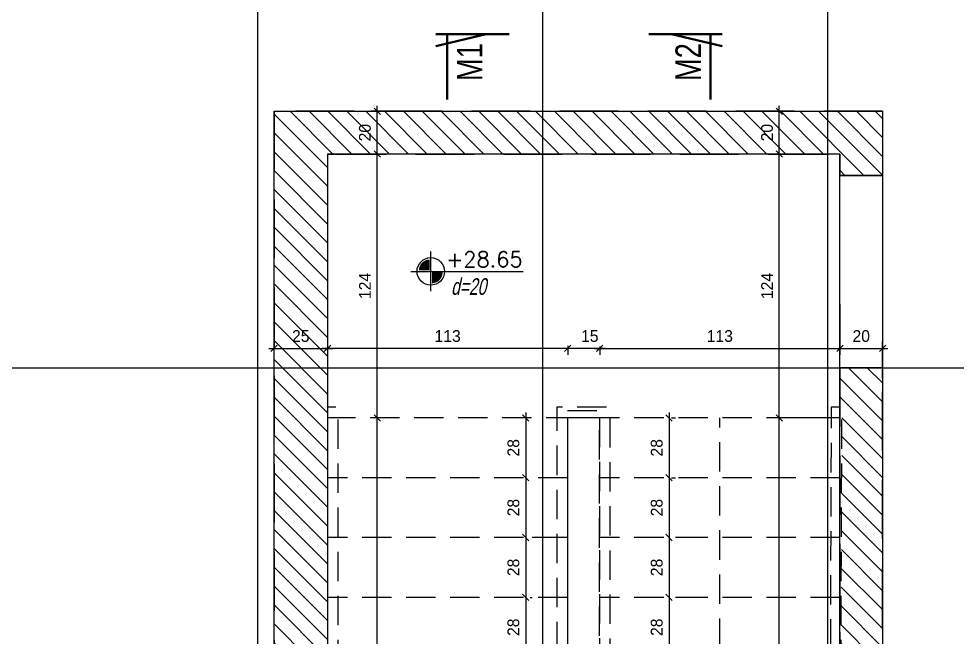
# Model space of a CAD drawing. Header units: inches. Extents: x -5298 to 11252, y 8210 to 22495.
# Drawn here: x 9066.4 to 9505.9, y 11947.3 to 12236.8 of the extents above; entities that cross this region are included whole.
import ezdxf
from ezdxf.enums import TextEntityAlignment as Align

# ---------------------------------------------------------------- set-up
doc = ezdxf.new("R2010")
doc.units = ezdxf.units.IN
doc.header["$LTSCALE"] = 55
doc.header["$MEASUREMENT"] = 0
doc.linetypes.add('DASHED2', pattern=[0.375, 0.25, -0.125])
doc.linetypes.add('HIDDEN', pattern=[0.375, 0.25, -0.125])
doc.layers.get('Defpoints').update_dxf_attribs({"color": 40})
for name, color, linetype in [('BEAM', 3, 'Continuous'), ('D7', 2, 'Continuous'), ('dim-50-v', 2, 'Continuous'), ('ENG_beton nifsak', 4, 'Continuous'), ('ENG_beton ole', 3, 'DASHED2'), ('HATCH', 8, 'Continuous'), ('V', 1, 'Continuous')]:
    doc.layers.add(name, color=color, linetype=linetype)
doc.layers.add('W', color=1, linetype='Continuous', lineweight=50)
doc.styles.add('AA', font='hebtxt', dxfattribs={"width": 0.8, "oblique": 8})
doc.styles.add('AD', font='oron')
doc.styles.add('HEBTXT', font='hebtxt-weld.shx')
doc.styles.add('ROMANS', font='romans')
doc.dimstyles.new('25', dxfattribs={"dimtxt": 5.5, "dimasz": 3, "dimexe": 3, "dimexo": 6, "dimgap": 3, "dimtad": 1, "dimdec": 0, "dimrnd": 0.5, "dimtxsty": 'HEBTXT', "dimblk1": 'OBLIQUE', "dimblk2": 'OBLIQUE', "dimsah": 1, "dimcen": 1, "dimdle": 2.5, "dimclre": 9, "dimclrt": 3, "dimazin": 3, "dimtfac": 1, "dimtdec": 0, "dimtix": 1, "dimtmove": 2, "dimatfit": 3, "dimldrblk": 'OBLIQUE'})

# ---------------------------------------------------------------- blocks, each defined once
blk = doc.blocks.new('_OBLIQUE')
at = {"color": 0, "linetype": 'ByBlock'}
blk.add_line((-0.5, -0.5), (0.5, 0.5), dxfattribs=at)
blk = doc.blocks.new('*D363')
at = {"layer": 'Defpoints', "color": 0, "linetype": 'Continuous', "transparency": 16777216}
for p in [(9422.62, 12050, 0), (9422.62, 12050), (9422.62, 11798)]:
    blk.add_point(p, dxfattribs=at)
at = {"layer": 'dim-50-v', "color": 0, "linetype": 'Continuous', "lineweight": -2, "transparency": 16777216}
blk.add_line((9422.62, 11795.5), (9422.62, 12052.5), dxfattribs=at)
at = {"layer": 'dim-50-v', "color": 9, "linetype": 'Continuous', "lineweight": -2, "transparency": 16777216}
for p, q in [((9428.62, 12050), (9425.62, 12050)), ((9428.62, 11798), (9425.62, 11798))]:
    blk.add_line(p, q, dxfattribs=at)
at = {"layer": 'dim-50-v', "color": 0, "linetype": 'Continuous', "lineweight": -2, "transparency": 16777216, "xscale": 3, "yscale": 3, "zscale": 3}
for p, rotation in [((9422.62, 12050), 90), ((9422.62, 11798), 270)]:
    blk.add_blockref('_OBLIQUE', p, dxfattribs=dict(at, rotation=rotation))
at = {"layer": 'dim-50-v', "color": 3, "linetype": 'Continuous', "transparency": 16777216, "insert": (9416.87, 11924), "char_height": 5.5, "attachment_point": 5, "rotation": 90, "style": 'HEBTXT'}
blk.add_mtext('\\A1;9*28=252', dxfattribs=at)
blk = doc.blocks.new('*D365')
at = {"layer": 'Defpoints', "color": 0, "linetype": 'Continuous', "transparency": 16777216}
for p in [(9234.28, 12050, 0), (9234.28, 12050), (9234.28, 11798, 0)]:
    blk.add_point(p, dxfattribs=at)
at = {"layer": 'dim-50-v', "color": 0, "linetype": 'Continuous', "lineweight": -2, "transparency": 16777216}
blk.add_line((9234.28, 11795.5), (9234.28, 12052.5), dxfattribs=at)
at = {"layer": 'dim-50-v', "color": 9, "linetype": 'Continuous', "lineweight": -2, "transparency": 16777216}
for p, q in [((9240.28, 12050), (9237.28, 12050)), ((9240.28, 11798), (9237.28, 11798))]:
    blk.add_line(p, q, dxfattribs=at)
at = {"layer": 'dim-50-v', "color": 0, "linetype": 'Continuous', "lineweight": -2, "transparency": 16777216, "xscale": 3, "yscale": 3, "zscale": 3}
for p, rotation in [((9234.28, 12050), 90), ((9234.28, 11798), 270)]:
    blk.add_blockref('_OBLIQUE', p, dxfattribs=dict(at, rotation=rotation))
at = {"layer": 'dim-50-v', "color": 3, "linetype": 'Continuous', "transparency": 16777216, "insert": (9228.53, 11924), "char_height": 5.5, "attachment_point": 5, "rotation": 90, "style": 'HEBTXT'}
blk.add_mtext('\\A1;9*28=252', dxfattribs=at)
blk = doc.blocks.new('*D367')
at = {"layer": 'Defpoints', "color": 0, "linetype": 'Continuous', "transparency": 16777216}
for p in [(9451.01, 12109.21, 0), (9470.96, 12082.53), (9470.96, 12062.53, 0)]:
    blk.add_point(p, dxfattribs=at)
at = {"layer": 'dim-50-v', "color": 9, "linetype": 'Continuous', "lineweight": -2, "transparency": 16777216}
for p, q in [((9451.01, 12103.21), (9451.01, 12079.53)), ((9470.96, 12068.53), (9470.96, 12085.53))]:
    blk.add_line(p, q, dxfattribs=at)
at = {"layer": 'dim-50-v', "color": 0, "linetype": 'Continuous', "lineweight": -2, "transparency": 16777216}
blk.add_line((9448.51, 12082.53), (9473.46, 12082.53), dxfattribs=at)
at = {"layer": 'dim-50-v', "color": 0, "linetype": 'Continuous', "lineweight": -2, "transparency": 16777216, "xscale": 3, "yscale": 3, "zscale": 3, "rotation": 180}
blk.add_blockref('_OBLIQUE', (9451.01, 12082.53), dxfattribs=at)
at = {"layer": 'dim-50-v', "color": 0, "linetype": 'Continuous', "lineweight": -2, "transparency": 16777216, "xscale": 3, "yscale": 3, "zscale": 3}
blk.add_blockref('_OBLIQUE', (9470.96, 12082.53), dxfattribs=at)
at = {"layer": 'dim-50-v', "color": 3, "linetype": 'Continuous', "transparency": 16777216, "insert": (9460.98, 12088.28), "char_height": 5.5, "attachment_point": 5, "style": 'HEBTXT'}
blk.add_mtext('\\A1;20', dxfattribs=at)
blk = doc.blocks.new('*D368')
at = {"layer": 'Defpoints', "color": 0, "linetype": 'Continuous', "transparency": 16777216}
for p in [(9451.01, 12109.21, 0), (9338.51, 12089.35), (9451.01, 12082.53)]:
    blk.add_point(p, dxfattribs=at)
at = {"layer": 'dim-50-v', "color": 9, "linetype": 'Continuous', "lineweight": -2, "transparency": 16777216}
for p, q in [((9451.01, 12103.21), (9451.01, 12079.53)), ((9338.51, 12083.35), (9338.51, 12079.53))]:
    blk.add_line(p, q, dxfattribs=at)
at = {"layer": 'dim-50-v', "color": 0, "linetype": 'Continuous', "lineweight": -2, "transparency": 16777216}
blk.add_line((9336.01, 12082.53), (9453.51, 12082.53), dxfattribs=at)
at = {"layer": 'dim-50-v', "color": 0, "linetype": 'Continuous', "lineweight": -2, "transparency": 16777216, "xscale": 3, "yscale": 3, "zscale": 3, "rotation": 180}
blk.add_blockref('_OBLIQUE', (9338.51, 12082.53), dxfattribs=at)
at = {"layer": 'dim-50-v', "color": 0, "linetype": 'Continuous', "lineweight": -2, "transparency": 16777216, "xscale": 3, "yscale": 3, "zscale": 3}
blk.add_blockref('_OBLIQUE', (9451.01, 12082.53), dxfattribs=at)
at = {"layer": 'dim-50-v', "color": 3, "linetype": 'Continuous', "transparency": 16777216, "insert": (9394.76, 12088.28), "char_height": 5.5, "attachment_point": 5, "style": 'HEBTXT'}
blk.add_mtext('\\A1;113', dxfattribs=at)
blk = doc.blocks.new('*D369')
at = {"layer": 'Defpoints', "color": 0, "linetype": 'Continuous', "transparency": 16777216}
for p in [(9211.01, 12109.21, 0), (9211.01, 12082.53), (9185.96, 12062.53, 0)]:
    blk.add_point(p, dxfattribs=at)
at = {"layer": 'dim-50-v', "color": 9, "linetype": 'Continuous', "lineweight": -2, "transparency": 16777216}
for p, q in [((9211.01, 12103.21), (9211.01, 12079.53)), ((9185.96, 12068.53), (9185.96, 12085.53))]:
    blk.add_line(p, q, dxfattribs=at)
at = {"layer": 'dim-50-v', "color": 0, "linetype": 'Continuous', "lineweight": -2, "transparency": 16777216}
blk.add_line((9183.46, 12082.53), (9213.51, 12082.53), dxfattribs=at)
at = {"layer": 'dim-50-v', "color": 0, "linetype": 'Continuous', "lineweight": -2, "transparency": 16777216, "xscale": 3, "yscale": 3, "zscale": 3, "rotation": 180}
blk.add_blockref('_OBLIQUE', (9185.96, 12082.53), dxfattribs=at)
at = {"layer": 'dim-50-v', "color": 0, "linetype": 'Continuous', "lineweight": -2, "transparency": 16777216, "xscale": 3, "yscale": 3, "zscale": 3}
blk.add_blockref('_OBLIQUE', (9211.01, 12082.53), dxfattribs=at)
at = {"layer": 'dim-50-v', "color": 3, "linetype": 'Continuous', "transparency": 16777216, "insert": (9198.48, 12088.28), "char_height": 5.5, "attachment_point": 5, "style": 'HEBTXT'}
blk.add_mtext('\\A1;25', dxfattribs=at)
blk = doc.blocks.new('*D370')
at = {"layer": 'Defpoints', "color": 0, "linetype": 'Continuous', "transparency": 16777216}
for p in [(9323.51, 12089.67), (9338.51, 12089.35), (9323.51, 12082.53)]:
    blk.add_point(p, dxfattribs=at)
at = {"layer": 'dim-50-v', "color": 9, "linetype": 'Continuous', "lineweight": -2, "transparency": 16777216}
for p, q in [((9323.51, 12083.67), (9323.51, 12079.53)), ((9338.51, 12083.35), (9338.51, 12079.53))]:
    blk.add_line(p, q, dxfattribs=at)
at = {"layer": 'dim-50-v', "color": 0, "linetype": 'Continuous', "lineweight": -2, "transparency": 16777216}
blk.add_line((9341.01, 12082.53), (9321.01, 12082.53), dxfattribs=at)
at = {"layer": 'dim-50-v', "color": 0, "linetype": 'Continuous', "lineweight": -2, "transparency": 16777216, "xscale": 3, "yscale": 3, "zscale": 3, "rotation": 180}
blk.add_blockref('_OBLIQUE', (9323.51, 12082.53), dxfattribs=at)
at = {"layer": 'dim-50-v', "color": 0, "linetype": 'Continuous', "lineweight": -2, "transparency": 16777216, "xscale": 3, "yscale": 3, "zscale": 3}
blk.add_blockref('_OBLIQUE', (9338.51, 12082.53), dxfattribs=at)
at = {"layer": 'dim-50-v', "color": 3, "linetype": 'Continuous', "transparency": 16777216, "insert": (9333.84, 12088.28), "char_height": 5.5, "attachment_point": 5, "style": 'HEBTXT'}
blk.add_mtext('\\A1;15', dxfattribs=at)
blk = doc.blocks.new('*D371')
at = {"layer": 'Defpoints', "color": 0, "linetype": 'Continuous', "transparency": 16777216}
for p in [(9211.01, 12109.21, 0), (9323.51, 12089.67), (9211.01, 12082.53)]:
    blk.add_point(p, dxfattribs=at)
at = {"layer": 'dim-50-v', "color": 9, "linetype": 'Continuous', "lineweight": -2, "transparency": 16777216}
for p, q in [((9211.01, 12103.21), (9211.01, 12079.53)), ((9323.51, 12083.67), (9323.51, 12079.53))]:
    blk.add_line(p, q, dxfattribs=at)
at = {"layer": 'dim-50-v', "color": 0, "linetype": 'Continuous', "lineweight": -2, "transparency": 16777216}
blk.add_line((9326.01, 12082.53), (9208.51, 12082.53), dxfattribs=at)
at = {"layer": 'dim-50-v', "color": 0, "linetype": 'Continuous', "lineweight": -2, "transparency": 16777216, "xscale": 3, "yscale": 3, "zscale": 3, "rotation": 180}
blk.add_blockref('_OBLIQUE', (9211.01, 12082.53), dxfattribs=at)
at = {"layer": 'dim-50-v', "color": 0, "linetype": 'Continuous', "lineweight": -2, "transparency": 16777216, "xscale": 3, "yscale": 3, "zscale": 3}
blk.add_blockref('_OBLIQUE', (9323.51, 12082.53), dxfattribs=at)
at = {"layer": 'dim-50-v', "color": 3, "linetype": 'Continuous', "transparency": 16777216, "insert": (9267.26, 12088.28), "char_height": 5.5, "attachment_point": 5, "style": 'HEBTXT'}
blk.add_mtext('\\A1;113', dxfattribs=at)
blk = doc.blocks.new('*D372')
at = {"layer": 'Defpoints', "color": 0, "linetype": 'Continuous', "transparency": 16777216}
for p in [(9422.62, 12173.5), (9449.45, 12173.5, 0), (9450.96, 12050, 0)]:
    blk.add_point(p, dxfattribs=at)
at = {"layer": 'dim-50-v', "color": 0, "linetype": 'Continuous', "lineweight": -2, "transparency": 16777216}
blk.add_line((9422.62, 12047.5), (9422.62, 12176), dxfattribs=at)
at = {"layer": 'dim-50-v', "color": 9, "linetype": 'Continuous', "lineweight": -2, "transparency": 16777216}
for p, q in [((9443.45, 12173.5), (9419.62, 12173.5)), ((9444.96, 12050), (9419.62, 12050))]:
    blk.add_line(p, q, dxfattribs=at)
at = {"layer": 'dim-50-v', "color": 0, "linetype": 'Continuous', "lineweight": -2, "transparency": 16777216, "xscale": 3, "yscale": 3, "zscale": 3}
for p, rotation in [((9422.62, 12173.5), 90), ((9422.62, 12050), 270)]:
    blk.add_blockref('_OBLIQUE', p, dxfattribs=dict(at, rotation=rotation))
at = {"layer": 'dim-50-v', "color": 3, "linetype": 'Continuous', "transparency": 16777216, "insert": (9416.87, 12111.75), "char_height": 5.5, "attachment_point": 5, "rotation": 90, "style": 'HEBTXT'}
blk.add_mtext('\\A1;124', dxfattribs=at)
blk = doc.blocks.new('*D373')
at = {"layer": 'Defpoints', "color": 0, "linetype": 'Continuous', "transparency": 16777216}
for p in [(9234.28, 12173.5), (9261.11, 12173.5, 0), (9245.11, 12050, 0)]:
    blk.add_point(p, dxfattribs=at)
at = {"layer": 'dim-50-v', "color": 0, "linetype": 'Continuous', "lineweight": -2, "transparency": 16777216}
blk.add_line((9234.28, 12047.5), (9234.28, 12176), dxfattribs=at)
at = {"layer": 'dim-50-v', "color": 9, "linetype": 'Continuous', "lineweight": -2, "transparency": 16777216}
for p, q in [((9255.11, 12173.5), (9231.28, 12173.5)), ((9239.11, 12050), (9231.28, 12050))]:
    blk.add_line(p, q, dxfattribs=at)
at = {"layer": 'dim-50-v', "color": 0, "linetype": 'Continuous', "lineweight": -2, "transparency": 16777216, "xscale": 3, "yscale": 3, "zscale": 3}
for p, rotation in [((9234.28, 12173.5), 90), ((9234.28, 12050), 270)]:
    blk.add_blockref('_OBLIQUE', p, dxfattribs=dict(at, rotation=rotation))
at = {"layer": 'dim-50-v', "color": 3, "linetype": 'Continuous', "transparency": 16777216, "insert": (9228.53, 12111.75), "char_height": 5.5, "attachment_point": 5, "rotation": 90, "style": 'HEBTXT'}
blk.add_mtext('\\A1;124', dxfattribs=at)
blk = doc.blocks.new('*D374')
at = {"layer": 'Defpoints', "color": 0, "linetype": 'Continuous', "transparency": 16777216}
for p in [(9234.28, 12193.5), (9254.72, 12193.5, 0), (9261.11, 12173.5, 0)]:
    blk.add_point(p, dxfattribs=at)
at = {"layer": 'dim-50-v', "color": 9, "linetype": 'Continuous', "lineweight": -2, "transparency": 16777216}
for p, q in [((9248.72, 12193.5), (9231.28, 12193.5)), ((9255.11, 12173.5), (9231.28, 12173.5))]:
    blk.add_line(p, q, dxfattribs=at)
at = {"layer": 'dim-50-v', "color": 0, "linetype": 'Continuous', "lineweight": -2, "transparency": 16777216}
blk.add_line((9234.28, 12171), (9234.28, 12196), dxfattribs=at)
at = {"layer": 'dim-50-v', "color": 0, "linetype": 'Continuous', "lineweight": -2, "transparency": 16777216, "xscale": 3, "yscale": 3, "zscale": 3}
for p, rotation in [((9234.28, 12193.5), 90), ((9234.28, 12173.5), 270)]:
    blk.add_blockref('_OBLIQUE', p, dxfattribs=dict(at, rotation=rotation))
at = {"layer": 'dim-50-v', "color": 3, "linetype": 'Continuous', "transparency": 16777216, "insert": (9228.53, 12183.5), "char_height": 5.5, "attachment_point": 5, "rotation": 90, "style": 'HEBTXT'}
blk.add_mtext('\\A1;20', dxfattribs=at)
blk = doc.blocks.new('*D378')
at = {"layer": 'Defpoints', "color": 0, "linetype": 'Continuous', "transparency": 16777216}
for p in [(9366.11, 12050, 0), (9366.11, 12022, 0), (9370.96, 12022)]:
    blk.add_point(p, dxfattribs=at)
at = {"layer": 'dim-50-v', "color": 0, "linetype": 'Continuous', "lineweight": -2, "transparency": 16777216}
blk.add_line((9370.96, 12052.5), (9370.96, 12019.5), dxfattribs=at)
at = {"layer": 'dim-50-v', "color": 9, "linetype": 'Continuous', "lineweight": -2, "transparency": 16777216}
for p, q in [((9372.11, 12050), (9373.96, 12050)), ((9372.11, 12022), (9373.96, 12022))]:
    blk.add_line(p, q, dxfattribs=at)
at = {"layer": 'dim-50-v', "color": 0, "linetype": 'Continuous', "lineweight": -2, "transparency": 16777216, "xscale": 3, "yscale": 3, "zscale": 3}
for p, rotation in [((9370.96, 12050), 90), ((9370.96, 12022), 270)]:
    blk.add_blockref('_OBLIQUE', p, dxfattribs=dict(at, rotation=rotation))
at = {"layer": 'dim-50-v', "color": 3, "linetype": 'Continuous', "transparency": 16777216, "insert": (9365.21, 12036), "char_height": 5.5, "attachment_point": 5, "rotation": 90, "style": 'HEBTXT'}
blk.add_mtext('\\A1;28', dxfattribs=at)
blk = doc.blocks.new('*D379')
at = {"layer": 'Defpoints', "color": 0, "linetype": 'Continuous', "transparency": 16777216}
for p in [(9366.11, 12022, 0), (9370.96, 11994, 0), (9370.96, 11994)]:
    blk.add_point(p, dxfattribs=at)
at = {"layer": 'dim-50-v', "color": 0, "linetype": 'Continuous', "lineweight": -2, "transparency": 16777216}
blk.add_line((9370.96, 12024.5), (9370.96, 11991.5), dxfattribs=at)
at = {"layer": 'dim-50-v', "color": 9, "linetype": 'Continuous', "lineweight": -2, "transparency": 16777216}
for p, q in [((9372.11, 12022), (9373.96, 12022)), ((9376.96, 11994), (9373.96, 11994))]:
    blk.add_line(p, q, dxfattribs=at)
at = {"layer": 'dim-50-v', "color": 0, "linetype": 'Continuous', "lineweight": -2, "transparency": 16777216, "xscale": 3, "yscale": 3, "zscale": 3}
for p, rotation in [((9370.96, 12022), 90), ((9370.96, 11994), 270)]:
    blk.add_blockref('_OBLIQUE', p, dxfattribs=dict(at, rotation=rotation))
at = {"layer": 'dim-50-v', "color": 3, "linetype": 'Continuous', "transparency": 16777216, "insert": (9365.21, 12008), "char_height": 5.5, "attachment_point": 5, "rotation": 90, "style": 'HEBTXT'}
blk.add_mtext('\\A1;28', dxfattribs=at)
blk = doc.blocks.new('*D380')
at = {"layer": 'Defpoints', "color": 0, "linetype": 'Continuous', "transparency": 16777216}
for p in [(9370.96, 11994, 0), (9370.96, 11966, 0), (9370.96, 11966)]:
    blk.add_point(p, dxfattribs=at)
at = {"layer": 'dim-50-v', "color": 0, "linetype": 'Continuous', "lineweight": -2, "transparency": 16777216}
blk.add_line((9370.96, 11996.5), (9370.96, 11963.5), dxfattribs=at)
at = {"layer": 'dim-50-v', "color": 9, "linetype": 'Continuous', "lineweight": -2, "transparency": 16777216}
for p, q in [((9376.96, 11994), (9373.96, 11994)), ((9376.96, 11966), (9373.96, 11966))]:
    blk.add_line(p, q, dxfattribs=at)
at = {"layer": 'dim-50-v', "color": 0, "linetype": 'Continuous', "lineweight": -2, "transparency": 16777216, "xscale": 3, "yscale": 3, "zscale": 3}
for p, rotation in [((9370.96, 11994), 90), ((9370.96, 11966), 270)]:
    blk.add_blockref('_OBLIQUE', p, dxfattribs=dict(at, rotation=rotation))
at = {"layer": 'dim-50-v', "color": 3, "linetype": 'Continuous', "transparency": 16777216, "insert": (9365.21, 11980), "char_height": 5.5, "attachment_point": 5, "rotation": 90, "style": 'HEBTXT'}
blk.add_mtext('\\A1;28', dxfattribs=at)
blk = doc.blocks.new('*D381')
at = {"layer": 'Defpoints', "color": 0, "linetype": 'Continuous', "transparency": 16777216}
for p in [(9370.96, 11966, 0), (9370.96, 11938, 0), (9370.96, 11938)]:
    blk.add_point(p, dxfattribs=at)
at = {"layer": 'dim-50-v', "color": 0, "linetype": 'Continuous', "lineweight": -2, "transparency": 16777216}
blk.add_line((9370.96, 11968.5), (9370.96, 11935.5), dxfattribs=at)
at = {"layer": 'dim-50-v', "color": 9, "linetype": 'Continuous', "lineweight": -2, "transparency": 16777216}
for p, q in [((9376.96, 11966), (9373.96, 11966)), ((9376.96, 11938), (9373.96, 11938))]:
    blk.add_line(p, q, dxfattribs=at)
at = {"layer": 'dim-50-v', "color": 0, "linetype": 'Continuous', "lineweight": -2, "transparency": 16777216, "xscale": 3, "yscale": 3, "zscale": 3}
for p, rotation in [((9370.96, 11966), 90), ((9370.96, 11938), 270)]:
    blk.add_blockref('_OBLIQUE', p, dxfattribs=dict(at, rotation=rotation))
at = {"layer": 'dim-50-v', "color": 3, "linetype": 'Continuous', "transparency": 16777216, "insert": (9365.21, 11952), "char_height": 5.5, "attachment_point": 5, "rotation": 90, "style": 'HEBTXT'}
blk.add_mtext('\\A1;28', dxfattribs=at)
blk = doc.blocks.new('*D387')
at = {"layer": 'Defpoints', "color": 0, "linetype": 'Continuous', "transparency": 16777216}
for p in [(9308.57, 12050, 0), (9303.83, 12022), (9308.57, 12022, 0)]:
    blk.add_point(p, dxfattribs=at)
at = {"layer": 'dim-50-v', "color": 9, "linetype": 'Continuous', "lineweight": -2, "transparency": 16777216}
for p, q in [((9302.57, 12050), (9300.83, 12050)), ((9302.57, 12022), (9300.83, 12022))]:
    blk.add_line(p, q, dxfattribs=at)
at = {"layer": 'dim-50-v', "color": 0, "linetype": 'Continuous', "lineweight": -2, "transparency": 16777216}
blk.add_line((9303.83, 12052.5), (9303.83, 12019.5), dxfattribs=at)
at = {"layer": 'dim-50-v', "color": 0, "linetype": 'Continuous', "lineweight": -2, "transparency": 16777216, "xscale": 3, "yscale": 3, "zscale": 3}
for p, rotation in [((9303.83, 12050), 90), ((9303.83, 12022), 270)]:
    blk.add_blockref('_OBLIQUE', p, dxfattribs=dict(at, rotation=rotation))
at = {"layer": 'dim-50-v', "color": 3, "linetype": 'Continuous', "transparency": 16777216, "insert": (9298.08, 12036), "char_height": 5.5, "attachment_point": 5, "rotation": 90, "style": 'HEBTXT'}
blk.add_mtext('\\A1;28', dxfattribs=at)
blk = doc.blocks.new('*D388')
at = {"layer": 'Defpoints', "color": 0, "linetype": 'Continuous', "transparency": 16777216}
for p in [(9308.57, 12022, 0), (9303.83, 11994, 0), (9303.83, 11994)]:
    blk.add_point(p, dxfattribs=at)
at = {"layer": 'dim-50-v', "color": 9, "linetype": 'Continuous', "lineweight": -2, "transparency": 16777216}
for p, q in [((9302.57, 12022), (9300.83, 12022)), ((9309.83, 11994), (9306.83, 11994))]:
    blk.add_line(p, q, dxfattribs=at)
at = {"layer": 'dim-50-v', "color": 0, "linetype": 'Continuous', "lineweight": -2, "transparency": 16777216}
blk.add_line((9303.83, 12024.5), (9303.83, 11991.5), dxfattribs=at)
at = {"layer": 'dim-50-v', "color": 0, "linetype": 'Continuous', "lineweight": -2, "transparency": 16777216, "xscale": 3, "yscale": 3, "zscale": 3}
for p, rotation in [((9303.83, 12022), 90), ((9303.83, 11994), 270)]:
    blk.add_blockref('_OBLIQUE', p, dxfattribs=dict(at, rotation=rotation))
at = {"layer": 'dim-50-v', "color": 3, "linetype": 'Continuous', "transparency": 16777216, "insert": (9298.08, 12008), "char_height": 5.5, "attachment_point": 5, "rotation": 90, "style": 'HEBTXT'}
blk.add_mtext('\\A1;28', dxfattribs=at)
blk = doc.blocks.new('*D389')
at = {"layer": 'Defpoints', "color": 0, "linetype": 'Continuous', "transparency": 16777216}
for p in [(9303.83, 11994, 0), (9299.98, 11966, 0), (9303.83, 11966)]:
    blk.add_point(p, dxfattribs=at)
at = {"layer": 'dim-50-v', "color": 0, "linetype": 'Continuous', "lineweight": -2, "transparency": 16777216}
blk.add_line((9303.83, 11996.5), (9303.83, 11963.5), dxfattribs=at)
at = {"layer": 'dim-50-v', "color": 9, "linetype": 'Continuous', "lineweight": -2, "transparency": 16777216}
for p, q in [((9309.83, 11994), (9306.83, 11994)), ((9305.98, 11966), (9306.83, 11966))]:
    blk.add_line(p, q, dxfattribs=at)
at = {"layer": 'dim-50-v', "color": 0, "linetype": 'Continuous', "lineweight": -2, "transparency": 16777216, "xscale": 3, "yscale": 3, "zscale": 3}
for p, rotation in [((9303.83, 11994), 90), ((9303.83, 11966), 270)]:
    blk.add_blockref('_OBLIQUE', p, dxfattribs=dict(at, rotation=rotation))
at = {"layer": 'dim-50-v', "color": 3, "linetype": 'Continuous', "transparency": 16777216, "insert": (9298.08, 11980), "char_height": 5.5, "attachment_point": 5, "rotation": 90, "style": 'HEBTXT'}
blk.add_mtext('\\A1;28', dxfattribs=at)
blk = doc.blocks.new('*D390')
at = {"layer": 'Defpoints', "color": 0, "linetype": 'Continuous', "transparency": 16777216}
for p in [(9299.98, 11966, 0), (9303.83, 11938, 0), (9303.83, 11938)]:
    blk.add_point(p, dxfattribs=at)
at = {"layer": 'dim-50-v', "color": 0, "linetype": 'Continuous', "lineweight": -2, "transparency": 16777216}
blk.add_line((9303.83, 11968.5), (9303.83, 11935.5), dxfattribs=at)
at = {"layer": 'dim-50-v', "color": 9, "linetype": 'Continuous', "lineweight": -2, "transparency": 16777216}
for p, q in [((9305.98, 11966), (9306.83, 11966)), ((9309.83, 11938), (9306.83, 11938))]:
    blk.add_line(p, q, dxfattribs=at)
at = {"layer": 'dim-50-v', "color": 0, "linetype": 'Continuous', "lineweight": -2, "transparency": 16777216, "xscale": 3, "yscale": 3, "zscale": 3}
for p, rotation in [((9303.83, 11966), 90), ((9303.83, 11938), 270)]:
    blk.add_blockref('_OBLIQUE', p, dxfattribs=dict(at, rotation=rotation))
at = {"layer": 'dim-50-v', "color": 3, "linetype": 'Continuous', "transparency": 16777216, "insert": (9298.08, 11952), "char_height": 5.5, "attachment_point": 5, "rotation": 90, "style": 'HEBTXT'}
blk.add_mtext('\\A1;28', dxfattribs=at)
blk = doc.blocks.new('*D377')
at = {"layer": 'Defpoints', "color": 0, "linetype": 'Continuous', "transparency": 16777216}
for p in [(9422.62, 12193.5), (9425.09, 12193.5, 0), (9449.45, 12173.5, 0)]:
    blk.add_point(p, dxfattribs=at)
at = {"layer": 'dim-50-v', "color": 9, "linetype": 'Continuous', "lineweight": -2, "transparency": 16777216}
for p, q in [((9419.09, 12193.5), (9419.62, 12193.5)), ((9443.45, 12173.5), (9419.62, 12173.5))]:
    blk.add_line(p, q, dxfattribs=at)
at = {"layer": 'dim-50-v', "color": 0, "linetype": 'Continuous', "lineweight": -2, "transparency": 16777216}
blk.add_line((9422.62, 12171), (9422.62, 12196), dxfattribs=at)
at = {"layer": 'dim-50-v', "color": 0, "linetype": 'Continuous', "lineweight": -2, "transparency": 16777216, "xscale": 3, "yscale": 3, "zscale": 3}
for p, rotation in [((9422.62, 12193.5), 90), ((9422.62, 12173.5), 270)]:
    blk.add_blockref('_OBLIQUE', p, dxfattribs=dict(at, rotation=rotation))
at = {"layer": 'dim-50-v', "color": 3, "linetype": 'Continuous', "transparency": 16777216, "insert": (9416.87, 12183.5), "char_height": 5.5, "attachment_point": 5, "rotation": 90, "style": 'HEBTXT'}
blk.add_mtext('\\A1;20', dxfattribs=at)
blk = doc.blocks.new('PL')
at = {"linetype": 'ByBlock'}
for p, q in [((0, -0.258), (0, 0.258)), ((-0.258, 0), (1.204, 0))]:
    blk.add_line(p, q, dxfattribs=at)
at = {"color": 4, "const_width": 0.14}
for points in [[(-0.014, 0.084, 0.414214), (-0.084, 0.014, 1)], [(0.014, -0.084, 0.414214), (0.084, -0.014, 1)]]:
    blk.add_lwpolyline(points, format="xyb", dxfattribs=at)
at = {"linetype": 'ByBlock'}
blk.add_circle((0, 0), 0.179, dxfattribs=at)
at = {"style": 'ROMANS'}
blk.add_attdef('LEVEL', text='', height=0.2, dxfattribs=at).set_placement((0.698, 0.157), align=Align.MIDDLE)

msp = doc.modelspace()

# ---------------------------------------------------------------- hatches: boundary and pattern name
at = {"layer": 'HATCH', "linetype": 'Continuous', "transparency": 33554687}
h = msp.add_hatch(dxfattribs=at)
h.set_pattern_fill('ANSI31', color=256, scale=50, angle=270)
h.set_pattern_definition([(315, (434.5723, -13.272), (4.4194174, 4.4194174), [])])
h.paths.add_polyline_path([(9450.956, 12173.497), (9450.956, 12163.497), (9470.956, 12163.497), (9470.956, 12193.497), (9185.956, 12193.497), (9185.956, 11663.497), (9470.956, 11663.497), (9470.956, 12073.497), (9450.96, 12073.497), (9450.96, 12054.997), (9451.928, 12054.997), (9450.957, 11793.625), (9450.956, 11683.497), (9210.956, 11683.497), (9210.956, 12173.497)])

# ---------------------------------------------------------------- linework, layer by layer
at = {"layer": 'BEAM', "color": 5}
for p, q in [((9178.402, 11513.244), (9178.402, 18236.017)), ((9311.896, 11513.244), (9311.896, 18236.017)), ((9445.389, 11513.244), (9445.389, 18236.017)), ((7576.475, 12073.475), (10780.328, 12073.475))]:
    msp.add_line(p, q, dxfattribs=at)
at = {"layer": 'BEAM', "color": 2, "linetype": 'Continuous', "elevation": 0}
msp.add_lwpolyline([(9470.956, 12073.497), (9450.956, 12073.497), (9450.956, 12163.497), (9470.956, 12163.496)], close=True, dxfattribs=at)
at = {"layer": 'ENG_beton nifsak', "ltscale": 5, "elevation": 0}
msp.add_lwpolyline([(9470.956, 12163.497), (9450.956, 12163.497), (9450.956, 12173.497), (9210.956, 12173.497), (9210.956, 11683.497), (9450.956, 11683.497), (9450.96, 12073.497), (9470.956, 12073.497), (9470.956, 11663.497), (9185.956, 11663.497), (9185.956, 12193.497), (9470.956, 12193.497)], close=True, dxfattribs=at)
at = {"layer": 'ENG_beton ole', "ltscale": 2}
for p, q in [((9470.956, 12193.497, 0), (9185.956, 12193.497, 0)), ((9185.956, 12193.497, 0), (9185.956, 11663.497, 0)), ((9470.956, 12193.497, 0), (9470.956, 12163.497, 0)), ((9210.956, 12173.497, 0), (9210.956, 11798.797, 0)), ((9210.956, 12173.497, 0), (9450.956, 12173.497, 0)), ((9210.956, 12173.497, 0), (9210.956, 11683.497, 0)), ((9210.956, 12173.497, 0), (9210.956, 11683.497, 0)), ((9450.956, 12173.497, 0), (9210.956, 12173.497, 0)), ((9450.956, 12173.497, 0), (9450.956, 12163.497, 0)), ((9450.956, 12073.497, 0), (9450.956, 11683.497, 0))]:
    msp.add_line(p, q, dxfattribs=at)
at = {"layer": 'ENG_beton ole', "ltscale": 2, "elevation": 0, "flags": 128}
for points in [[(9450.956, 12163.497), (9470.956, 12163.497)], [(9470.956, 11663.497), (9470.956, 12073.497), (9450.956, 12073.497)]]:
    msp.add_lwpolyline(points, dxfattribs=at)
at = {"layer": 'V', "linetype": 'HIDDEN'}
for p, q in [((9323.456, 12053.498, 0), (9338.456, 12053.498, 0)), ((9450.956, 12049.997, 0), (9210.956, 12049.995, 0)), ((9338.456, 12049.996, 0), (9323.456, 12049.996, 0)), ((9450.956, 12049.997, 0), (9338.456, 12049.996, 0)), ((9338.456, 12049.996, 0), (9338.458, 11797.996, 0)), ((9323.456, 12021.996, 0), (9210.956, 12021.995, 0)), ((9450.956, 12021.997, 0), (9338.456, 12021.996, 0)), ((9323.456, 11993.996, 0), (9210.956, 11993.995, 0)), ((9450.956, 11993.997, 0), (9338.456, 11993.996, 0)), ((9323.456, 11965.996, 0), (9210.956, 11965.995, 0)), ((9450.956, 11965.997, 0), (9338.456, 11965.996, 0))]:
    msp.add_line(p, q, dxfattribs=at)
at = {"layer": 'V', "linetype": 'Continuous'}
msp.add_line((9323.456, 12049.996, 0), (9323.458, 11797.996, 0), dxfattribs=at)
at = {"layer": 'V', "linetype": 'HIDDEN', "elevation": 0, "flags": 128}
for points in [[(9210.958, 11792.995), (9215.958, 11792.995), (9215.958, 12054.995), (9210.958, 12054.995)], [(9318.454, 11792.997), (9343.454, 11792.997), (9343.456, 12054.996), (9318.456, 12054.996)], [(9445.954, 11792.997), (9450.954, 11792.997), (9451.928, 12054.997), (9446.928, 12054.997)], [(9323.454, 11797.997), (9338.454, 11797.997), (9338.458, 12049.996), (9323.458, 12049.996)]]:
    msp.add_lwpolyline(points, close=True, dxfattribs=at)
msp.add_lwpolyline([(9394.708, 11797.997), (9394.706, 12049.997)], dxfattribs=at)
at = {"layer": 'W'}
for p, q in [((9285.341, 12229.628, 0), (9261.669, 12224.034, 0)), ((9261.669, 12229.628, 0), (9285.341, 12229.628, 0)), ((9372.183, 12229.628, 0), (9395.854, 12224.034, 0)), ((9395.854, 12229.628, 0), (9372.183, 12229.628, 0))]:
    msp.add_line(p, q, dxfattribs=at)
at = {"layer": 'W', "elevation": 0}
for points in [[(9267.08, 12198.958), (9267.08, 12229.628), (9296.046, 12229.628)], [(9390.443, 12198.958), (9390.443, 12229.628), (9361.477, 12229.628)]]:
    msp.add_lwpolyline(points, dxfattribs=at)

# ---------------------------------------------------------------- block references
at = {"layer": 'D7', "xscale": 36, "yscale": 36, "zscale": 36}
msp.add_blockref('PL', (9259.361, 12118.556, 0), dxfattribs=at).add_auto_attribs({'LEVEL': '+28.65'})

# ---------------------------------------------------------------- texts
at = {"layer": 'D7', "style": 'AA', "oblique": 12, "width": 0.7}
msp.add_text('d=20', height=7.8, dxfattribs=at).set_placement((9268.894, 12107.584, 0))
at = {"layer": 'W', "style": 'AD', "width": 0.8}
for s, p in [('M1', (9283.558, 12207.651, 0)), ('M2', (9385.919, 12207.651, 0))]:
    msp.add_text(s, height=11.9529, rotation=90, dxfattribs=at).set_placement(p)

# ---------------------------------------------------------------- dimensions: what is measured, and where the dimension line sits
at = {"layer": 'dim-50-v', "linetype": 'Continuous'}
for base, p1, p2, angle, picture, middle in [((9234.285, 12193.497, 0), (9261.114, 12173.497, 0), (9254.721, 12193.497, 0), 90, '*D374', (9228.535, 12183.497, 0)), ((9422.619, 12193.497, 0), (9449.449, 12173.499, 0), (9425.088, 12193.497, 0), 90, '*D377', (9416.869, 12183.498, 0)), ((9234.285, 12173.497, 0), (9245.106, 12049.995, 0), (9261.114, 12173.497, 0), 90, '*D373', (9228.535, 12111.746, 0)), ((9422.619, 12173.499, 0), (9450.956, 12049.997, 0), (9449.449, 12173.499, 0), 90, '*D372', (9416.869, 12111.748, 0)), ((9211.007, 12082.532, 0), (9185.956, 12062.532, 0), (9211.007, 12109.213, 0), 180, '*D369', (9198.482, 12088.282, 0)), ((9211.007, 12082.533, 0), (9323.512, 12089.668, 0), (9211.007, 12109.213, 0), 180, '*D371', (9267.26, 12088.283, 0)), ((9451.0120089, 12082.532717, -0.0000001), (9338.5120093, 12089.3498227, -0.0000001), (9451.0120089, 12109.2132987, 0.0000004), 180, '*D368', (9394.7620091, 12088.282717, -0.0000001)), ((9470.956, 12082.532, 0), (9451.012, 12109.213, 0), (9470.956, 12062.532, 0), 180, '*D367', (9460.984, 12088.282, 0)), ((9303.828, 12021.996, 0), (9308.57, 12049.996, 0), (9308.57, 12021.996, 0), 90, '*D387', (9298.078, 12035.996, 0)), ((9370.959, 12021.997, 0), (9366.106, 12049.997, 0), (9366.106, 12021.997, 0), 90, '*D378', (9365.209, 12035.997, 0)), ((9303.828, 11993.996, 0), (9308.57, 12021.996, 0), (9303.827, 11993.996, 0), 90, '*D388', (9298.078, 12007.996, 0)), ((9370.959, 11993.997, 0), (9366.106, 12021.997, 0), (9370.959, 11993.997, 0), 90, '*D379', (9365.209, 12007.997, 0)), ((9303.828, 11965.996, 0), (9303.827, 11993.996, 0), (9299.981, 11965.996, 0), 90, '*D389', (9298.078, 11979.996, 0)), ((9370.959, 11965.997, 0), (9370.959, 11993.997, 0), (9370.959, 11965.997, 0), 90, '*D380', (9365.209, 11979.997, 0)), ((9303.828, 11937.996, 0), (9299.981, 11965.996, 0), (9303.827, 11937.996, 0), 90, '*D390', (9298.078, 11951.996, 0)), ((9370.959, 11937.997, 0), (9370.959, 11965.997, 0), (9370.958, 11937.997, 0), 90, '*D381', (9365.209, 11951.997, 0))]:
    dim = msp.add_linear_dim(base=base, p1=p1, p2=p2, angle=angle, dimstyle='25', dxfattribs=at)
    dim.commit()
    dim.dimension.update_dxf_attribs({"geometry": picture, "text_midpoint": middle})
dim = msp.add_linear_dim(base=(9323.512, 12082.533, 0), p1=(9338.512, 12089.35, 0), p2=(9323.512, 12089.668, 0), angle=180, dimstyle='25', dxfattribs=at)
dim.commit()
dim.dimension.update_dxf_attribs({"geometry": '*D370', "text_midpoint": (9333.841, 12088.283, 0), "dimtype": 160})
for base, p1, p2, picture, middle in [((9234.285, 12049.995, 0), (9234.285, 11797.995, 0), (9234.285, 12049.995, 0), '*D365', (9228.535, 11923.995, 0)), ((9422.619, 12049.997, 0), (9422.619, 11797.997, 0), (9422.619, 12049.997, 0), '*D363', (9416.869, 11923.997, 0))]:
    dim = msp.add_linear_dim(base=base, p1=p1, p2=p2, angle=90, text='9*28=<>', dimstyle='25', dxfattribs=at)
    dim.commit()
    dim.dimension.update_dxf_attribs({"geometry": picture, "text_midpoint": middle})

doc.saveas('drawing.dxf')
